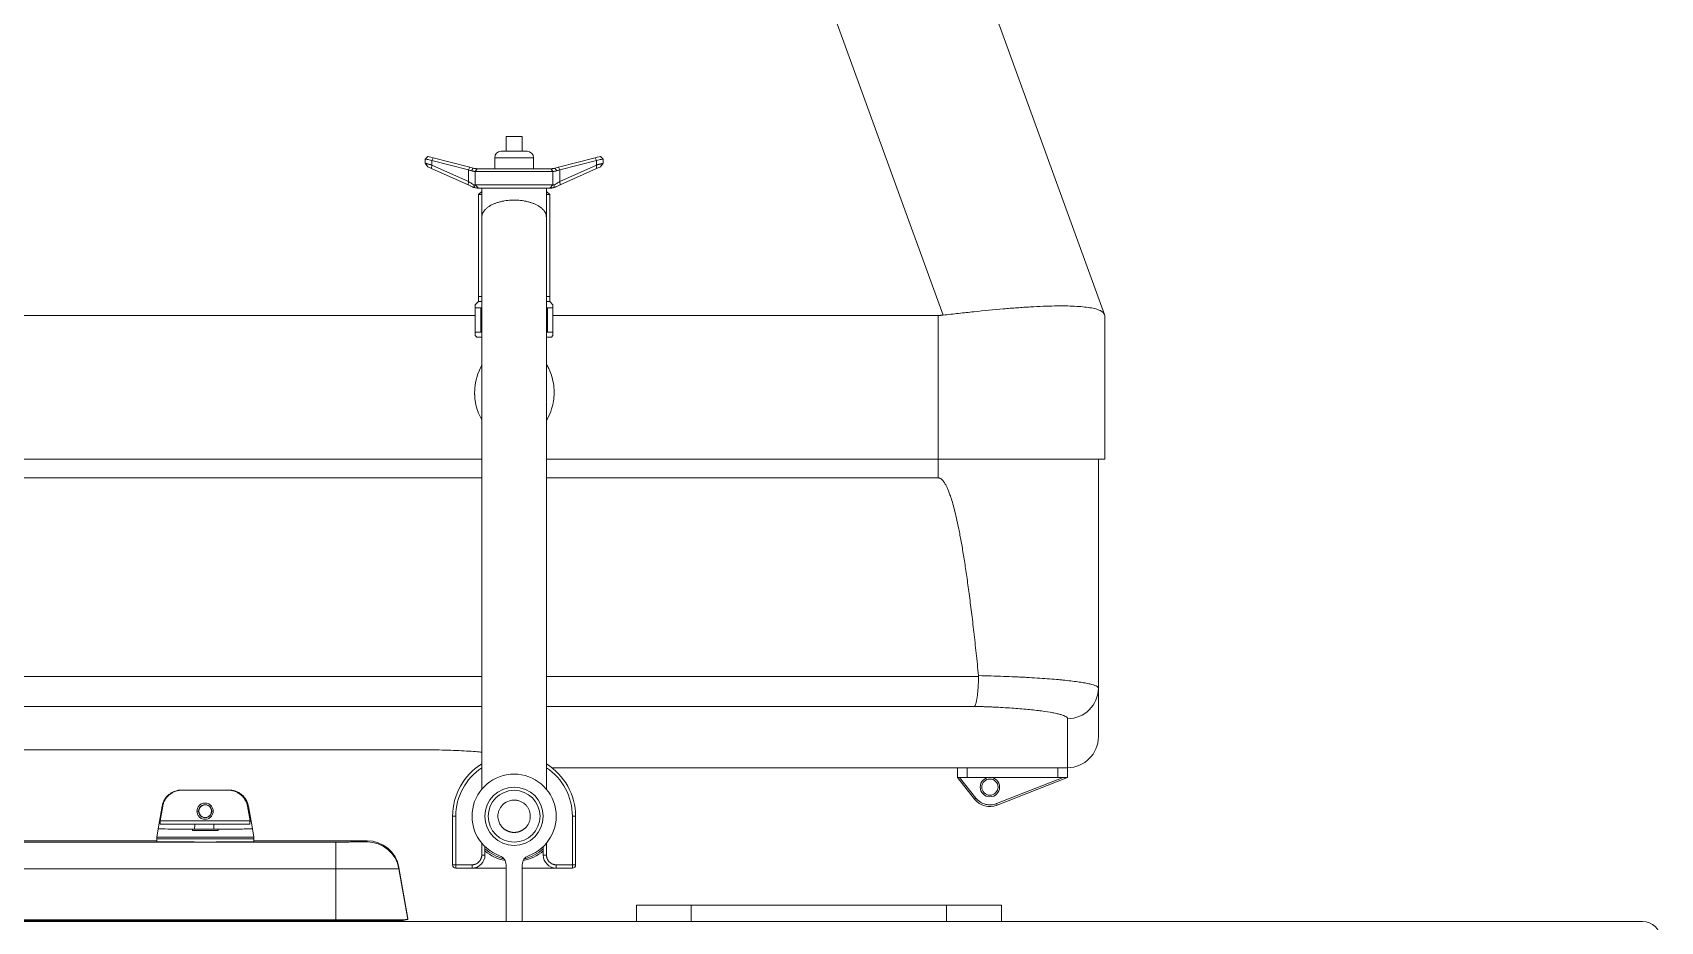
# Model space of a CAD drawing. Header units: millimetres. Extents: x 744 to 5705, y 930 to 4879.
# Drawn here: x 2683 to 3186, y 3699 to 3974 of the extents above; entities that cross this region are included whole.
import ezdxf

# ---------------------------------------------------------------- set-up
doc = ezdxf.new("R2010")
doc.units = ezdxf.units.MM
doc.header["$MEASUREMENT"] = 0

msp = doc.modelspace()

# ---------------------------------------------------------------- linework, layer by layer
at = {"color": 7, "linetype": 'Continuous', "lineweight": 15, "true_color": 0xffffff}
for p, q in [((3013.8, 3886.52), (2974.81, 3993.66)), ((2963.92, 3886.33), (2926.41, 3989.37)), ((2828.88, 3941.54), (2833.88, 3941.54)), ((2828.88, 3936.95), (2828.88, 3941.54)), ((2833.88, 3936.95), (2833.88, 3941.54)), ((2803.87, 3934.54), (2804.67, 3935.34)), ((2803.88, 3934.54), (2803.88, 3933.23)), ((2804.69, 3932.17), (2803.88, 3933.23)), ((2804.69, 3932.18), (2803.88, 3933.23)), ((2806.36, 3934.9), (2805.98, 3934.11)), ((2805.98, 3934.11), (2805.98, 3932.69)), ((2817.28, 3931.19), (2805.98, 3934.11)), ((2817.66, 3931.99), (2806.36, 3934.9)), ((2825.38, 3931.54), (2825.38, 3934.93)), ((2827.38, 3936.93), (2827.73, 3936.93)), ((2827.73, 3936.93), (2828.5, 3936.93)), ((2835.14, 3936.93), (2835.38, 3936.93)), ((2837.38, 3934.93), (2837.38, 3931.54)), ((2856.4, 3934.9), (2845.09, 3931.99)), ((2856.78, 3934.11), (2845.48, 3931.19)), ((2856.4, 3934.9), (2856.78, 3934.11)), ((2856.78, 3934.11), (2856.78, 3932.69)), ((2858.88, 3933.23), (2858.06, 3932.17)), ((2858.07, 3932.18), (2858.88, 3933.23)), ((2858.08, 3935.34), (2858.89, 3934.54)), ((2858.88, 3934.54), (2858.88, 3933.23)), ((2804.69, 3932.18), (2805.89, 3931.64)), ((2805.89, 3931.64), (2805.98, 3932.69)), ((2805.89, 3931.64), (2817.2, 3926.53)), ((2817.28, 3927.58), (2805.98, 3932.69)), ((2817.66, 3931.99), (2817.28, 3931.19)), ((2817.28, 3927.58), (2817.28, 3931.19)), ((2818.76, 3931.7), (2817.66, 3931.99)), ((2818.2, 3930.91), (2818.76, 3931.7)), ((2819.37, 3930.72), (2819.98, 3931.55)), ((2819.38, 3926.54), (2819.38, 3930.72)), ((2819.43, 3930.72), (2820.01, 3931.54)), ((2843.33, 3930.72), (2819.43, 3930.72)), ((2842.74, 3931.54), (2820.01, 3931.54)), ((2842.74, 3931.54), (2843.33, 3930.72)), ((2842.78, 3931.55), (2843.38, 3930.72)), ((2843.38, 3930.72), (2843.38, 3926.54)), ((2845.09, 3931.99), (2843.99, 3931.7)), ((2843.99, 3931.7), (2844.56, 3930.91)), ((2845.48, 3931.19), (2845.09, 3931.99)), ((2856.78, 3932.69), (2845.48, 3927.58)), ((2845.48, 3931.19), (2845.48, 3927.58)), ((2845.56, 3926.53), (2856.87, 3931.64)), ((2856.87, 3931.64), (2856.78, 3932.69)), ((2856.87, 3931.64), (2858.07, 3932.18)), ((2817.19, 3926.53), (2817.28, 3927.58)), ((2817.2, 3926.53), (2818.4, 3925.99)), ((2819.38, 3926.54), (2818.89, 3926.54)), ((2843.38, 3926.54), (2819.38, 3926.54)), ((2820.38, 3925.54), (2819.38, 3926.54)), ((2821.38, 3924.54), (2820.38, 3923.54)), ((2820.38, 3892.04), (2820.38, 3923.54)), ((2820.38, 3923.54), (2821.38, 3923.54)), ((2820.45, 3925.54), (2842.3, 3925.54)), ((2821.38, 3915.87), (2821.38, 3925.54)), ((2821.38, 3925.54), (2841.38, 3925.54)), ((2841.38, 3925.54), (2841.38, 3915.87)), ((2842.38, 3923.54), (2841.38, 3924.54)), ((2841.38, 3923.54), (2842.38, 3923.54)), ((2842.38, 3925.54), (2843.38, 3926.54)), ((2842.38, 3923.54), (2842.38, 3892.04)), ((2843.87, 3926.54), (2843.38, 3926.54)), ((2844.36, 3925.99), (2845.56, 3926.53)), ((2845.48, 3927.58), (2845.56, 3926.53)), ((2821.38, 3739.93), (2821.38, 3915.87)), ((2841.38, 3915.87), (2841.38, 3739.91)), ((2819.38, 3889.54), (2820.38, 3890.54)), ((2819.38, 3889.54), (2819.38, 3888.54)), ((2819.38, 3888.54), (2821.05, 3888.54)), ((2819.38, 3888.54), (2819.38, 3881.04)), ((2820.38, 3890.54), (2820.38, 3892.04)), ((2821.38, 3892.04), (2820.38, 3892.04)), ((2820.38, 3890.54), (2821.38, 3890.54)), ((2821.05, 3888.54), (2821.38, 3888.66)), ((2821.05, 3881.04), (2821.05, 3888.54)), ((2842.38, 3892.04), (2841.38, 3892.04)), ((2841.38, 3890.54), (2842.38, 3890.54)), ((2841.38, 3888.66), (2841.71, 3888.54)), ((2841.71, 3881.04), (2841.71, 3888.54)), ((2841.71, 3888.54), (2843.38, 3888.54)), ((2842.38, 3892.04), (2842.38, 3890.54)), ((2842.38, 3890.54), (2843.38, 3889.54)), ((2843.38, 3888.54), (2843.38, 3889.54)), ((2843.38, 3881.04), (2843.38, 3888.54)), ((1574.38, 3886.24), (2819.38, 3886.24)), ((2843.38, 3886.24), (2962.38, 3886.24)), ((2962.38, 3841.82), (2962.38, 3886.24)), ((3013.88, 3886.31), (3013.8, 3886.52)), ((3013.88, 3841.82), (3013.88, 3886.31)), ((2819.38, 3881.04), (2821.05, 3881.04)), ((2819.38, 3880.04), (2819.38, 3881.04)), ((2819.38, 3880.04), (2819.88, 3879.54)), ((2819.88, 3879.54), (2821.38, 3879.54)), ((2821.05, 3881.04), (2821.38, 3880.93)), ((2841.38, 3880.93), (2841.71, 3881.04)), ((2841.38, 3879.54), (2842.88, 3879.54)), ((2841.71, 3881.04), (2843.38, 3881.04)), ((2842.88, 3879.54), (2843.38, 3880.04)), ((2843.38, 3881.04), (2843.38, 3880.04)), ((1572.22, 3841.82), (2821.38, 3841.82)), ((2841.38, 3841.82), (2962.38, 3841.82)), ((2962.38, 3841.82), (3013.88, 3841.82)), ((3011.88, 3771.13), (3011.88, 3841.82)), ((1572.23, 3836.05), (2821.38, 3836.05)), ((2841.38, 3836.05), (2962.38, 3836.05)), ((3011.88, 3756.04), (3011.88, 3771.13)), ((2801.89, 3752.07), (2611.89, 3752.06)), ((2821.37, 3747.69), (2821.37, 3751.31)), ((2843.04, 3746.54), (2968.38, 3746.54)), ((2971.38, 3746.54), (2968.38, 3746.54)), ((2968.38, 3746.54), (2968.38, 3743.54)), ((2971.38, 3743.54), (2968.38, 3743.54)), ((2968.38, 3743.54), (2973.66, 3736.83)), ((2969.01, 3743.54), (2974.06, 3737.14)), ((2971.38, 3746.54), (2971.38, 3743.54)), ((2999.38, 3746.54), (2971.38, 3746.54)), ((2999.38, 3743.54), (2971.38, 3743.54)), ((3001.01, 3743.54), (2980.39, 3735.43)), ((2980.58, 3734.96), (3002.38, 3743.54)), ((2999.38, 3746.54), (2999.38, 3743.54)), ((3002.38, 3746.54), (2999.38, 3746.54)), ((3002.38, 3743.54), (2999.38, 3743.54)), ((3002.38, 3746.54), (3002.38, 3743.54)), ((2728.67, 3739.61), (2728.91, 3739.61)), ((2728.91, 3739.61), (2742.86, 3739.61)), ((2742.96, 3739.61), (2729.02, 3739.61)), ((2742.86, 3739.61), (2743.19, 3739.61)), ((2821.38, 3739.85), (2821.38, 3739.93)), ((2841.38, 3739.91), (2841.38, 3739.85)), ((2974.06, 3737.14), (2973.66, 3736.83)), ((2721.38, 3727.61), (2722.62, 3734.65)), ((2733.9, 3733.11), (2733.39, 3733.11)), ((2738.39, 3733.11), (2737.9, 3733.11)), ((2749.26, 3734.65), (2750.5, 3727.61)), ((2980.58, 3734.96), (2980.39, 3735.43)), ((2720.94, 3725.11), (2721.38, 3727.61)), ((2749.78, 3730.1), (2721.99, 3730.11)), ((2722.01, 3729.1), (2749.72, 3729.1)), ((2750.5, 3727.61), (2750.94, 3725.11)), ((2813.38, 3731.54), (2812.38, 3731.54)), ((2812.38, 3731.54), (2812.38, 3716.54)), ((2813.38, 3731.54), (2813.38, 3716.54)), ((2849.38, 3731.54), (2849.38, 3716.54)), ((2849.38, 3731.54), (2850.38, 3731.54)), ((2850.38, 3716.54), (2850.38, 3731.54)), ((2776.34, 3723.58), (2428.41, 3723.58)), ((2483.82, 3723.99), (2720.94, 3723.99)), ((2720.94, 3724.61), (2720.94, 3725.11)), ((2720.94, 3723.61), (2720.94, 3724.61)), ((2750.94, 3725.11), (2750.94, 3724.61)), ((2750.94, 3724.61), (2750.94, 3723.61)), ((2750.94, 3723.99), (2776.34, 3723.99)), ((2776.34, 3723.58), (2776.34, 3715.3)), ((2785.94, 3723.98), (2785.94, 3723.6)), ((2822.38, 3722.16), (2822.38, 3719.54)), ((2840.38, 3719.54), (2840.38, 3722.16)), ((2822.38, 3719.54), (2821.38, 3719.54)), ((2841.38, 3719.54), (2840.38, 3719.54)), ((2776.34, 3715.3), (2428.41, 3715.3)), ((2776.34, 3715.3), (2776.34, 3699.56)), ((2795.79, 3715.71), (2795.79, 3715.34)), ((2795.79, 3715.71), (2798.56, 3699.98)), ((2798.56, 3699.6), (2795.79, 3715.34)), ((2813.38, 3716.54), (2812.38, 3716.54)), ((2813.38, 3715.54), (2813.38, 3716.54)), ((2818.38, 3716.54), (2813.38, 3716.54)), ((2813.38, 3715.54), (2818.38, 3715.54)), ((2818.38, 3716.54), (2818.38, 3715.54)), ((2818.38, 3715.54), (2828.88, 3715.54)), ((2828.88, 3699.04), (2828.88, 3716.52)), ((2833.88, 3699.04), (2833.88, 3716.52)), ((2833.88, 3715.54), (2844.38, 3715.54)), ((2849.38, 3716.54), (2844.38, 3716.54)), ((2844.38, 3715.54), (2844.38, 3716.54)), ((2844.38, 3715.54), (2849.38, 3715.54)), ((2850.38, 3716.54), (2849.38, 3716.54)), ((2849.38, 3716.54), (2849.38, 3715.54)), ((2869.19, 3699.04), (2869.19, 3704.04)), ((2869.19, 3704.04), (2886.1, 3704.04)), ((2886.1, 3704.04), (2965, 3704.04)), ((2965, 3704.04), (2981.91, 3704.04)), ((2981.91, 3699.04), (2981.91, 3704.04)), ((3180.05, 3699.04), (1520.36, 3699.04)), ((2776.34, 3699.56), (2428.41, 3699.56)), ((2776.34, 3699.22), (2428.41, 3699.22)), ((2776.34, 3699.56), (2776.34, 3699.22)), ((2798.57, 3699.6), (2796.58, 3699.25)), ((2798.56, 3699.98), (2798.56, 3699.6)), ((2798.56, 3699.97), (2798.58, 3699.88))]:
    msp.add_line(p, q, dxfattribs=at)
at = {"color": 8, "linetype": 'Continuous', "lineweight": 15, "true_color": 0x808080}
for p, q in [((2825.38, 3934.93), (2837.38, 3934.93)), ((2962.38, 3836.05), (2962.38, 3841.82)), ((1572.32, 3774.67), (2821.38, 3774.68)), ((2841.38, 3774.68), (2974.87, 3774.68)), ((1572.33, 3765.47), (2821.38, 3765.48)), ((2841.38, 3765.48), (2973.59, 3765.48)), ((2821.38, 3723.24), (2821.38, 3719.54)), ((2841.38, 3719.54), (2841.38, 3723.24)), ((2886.1, 3704.04), (2886.1, 3699.04)), ((2965, 3699.04), (2965, 3704.04))]:
    msp.add_line(p, q, dxfattribs=at)
at = {"color": 7, "linetype": 'Continuous', "lineweight": 15, "true_color": 0xffffff}
for points in [[(2821.38, 3854.13), (2820.98, 3854.8), (2820.4, 3856.07), (2819.99, 3857.21), (2819.59, 3858.64), (2819.27, 3860.6), (2819.19, 3861.71), (2819.17, 3862), (2819.17, 3862.01), (2819.17, 3862.01), (2819.17, 3862.01), (2819.17, 3862.01), (2819.17, 3862.01), (2819.17, 3862.01), (2819.17, 3862.01), (2819.17, 3862.01), (2819.17, 3861.96), (2819.19, 3861.58), (2819.19, 3861.58), (2819.19, 3861.58), (2819.19, 3861.58), (2819.19, 3861.58), (2819.19, 3861.58), (2819.19, 3861.58), (2819.19, 3861.58), (2819.19, 3861.6), (2819.19, 3861.66), (2819.18, 3861.85), (2819.22, 3863.76), (2819.44, 3865.48), (2820.14, 3868.15), (2821.16, 3870.43), (2821.38, 3870.75)], [(2721.38, 3727.61), (2721.38, 3727.61), (2721.62, 3727.61), (2722.21, 3727.6), (2723.16, 3727.6), (2724.42, 3727.59), (2725.98, 3727.59), (2727.79, 3727.59), (2729.81, 3727.59), (2731.98, 3727.59)], [(2721.38, 3727.61), (2721.42, 3727.61), (2721.77, 3727.6), (2722.48, 3727.6), (2723.53, 3727.6), (2724.89, 3727.59), (2726.52, 3727.59), (2728.4, 3727.59), (2730.46, 3727.59), (2732.66, 3727.59)], [(2722.01, 3729.1), (2722.59, 3729.1), (2723.43, 3729.1), (2724.52, 3729.1), (2725.82, 3729.09), (2727.33, 3729.09), (2729, 3729.09), (2730.8, 3729.09), (2732.7, 3729.09)], [(2731.97, 3727.09), (2732.94, 3727.09), (2733.93, 3727.09), (2734.93, 3727.09), (2735.94, 3727.09), (2736.94, 3727.09), (2737.94, 3727.09), (2738.94, 3727.09), (2739.91, 3727.09)], [(2731.97, 3727.09), (2732.32, 3727.09), (2733.05, 3727.09), (2734.07, 3727.09), (2735.3, 3727.09), (2736.58, 3727.09), (2737.8, 3727.09), (2738.83, 3727.09), (2739.56, 3727.09), (2739.91, 3727.09)], [(2732.66, 3727.59), (2732.99, 3727.59), (2733.67, 3727.59), (2734.62, 3727.59), (2735.7, 3727.59), (2736.77, 3727.59), (2737.69, 3727.59), (2738.34, 3727.59), (2738.63, 3727.59)], [(2732.7, 3729.09), (2733.09, 3729.09), (2733.78, 3729.09), (2734.68, 3729.09), (2735.7, 3729.09), (2736.71, 3729.09), (2737.59, 3729.09), (2738.25, 3729.09), (2738.59, 3729.09)], [(2738.59, 3729.09), (2740.52, 3729.09), (2742.36, 3729.09), (2744.07, 3729.09), (2745.63, 3729.09), (2746.99, 3729.09), (2748.15, 3729.1), (2749.06, 3729.1), (2749.72, 3729.1)], [(2738.63, 3727.59), (2740.85, 3727.59), (2742.96, 3727.59), (2744.88, 3727.59), (2746.59, 3727.59), (2748.02, 3727.6), (2749.15, 3727.6), (2749.95, 3727.6), (2750.4, 3727.61), (2750.5, 3727.61)], [(2739.9, 3727.59), (2742.07, 3727.59), (2744.09, 3727.59), (2745.9, 3727.59), (2747.46, 3727.59), (2748.72, 3727.6), (2749.67, 3727.6), (2750.26, 3727.61), (2750.49, 3727.61), (2750.5, 3727.61)], [(2720.94, 3725.11), (2720.95, 3725.11), (2721.21, 3725.1), (2721.82, 3725.1), (2722.76, 3725.1), (2724.01, 3725.09), (2725.54, 3725.09), (2727.31, 3725.09), (2729.28, 3725.09), (2731.41, 3725.09), (2733.65, 3725.09), (2735.94, 3725.08)], [(2720.94, 3724.61), (2720.95, 3724.61), (2721.21, 3724.6), (2721.82, 3724.6), (2722.76, 3724.6), (2724.01, 3724.59), (2725.54, 3724.59), (2727.31, 3724.59), (2729.28, 3724.59), (2731.41, 3724.59), (2733.65, 3724.59), (2735.94, 3724.58)], [(2750.94, 3724.61), (2750.84, 3724.61), (2750.4, 3724.6), (2749.63, 3724.6), (2748.53, 3724.6), (2747.14, 3724.59), (2745.48, 3724.59), (2743.6, 3724.59), (2741.55, 3724.59), (2739.36, 3724.59), (2737.09, 3724.58), (2734.79, 3724.58), (2732.52, 3724.59), (2730.33, 3724.59), (2728.27, 3724.59), (2726.4, 3724.59), (2724.74, 3724.59), (2723.35, 3724.6), (2722.25, 3724.6), (2721.48, 3724.6), (2721.04, 3724.61), (2720.94, 3724.61)], [(2750.94, 3723.61), (2750.84, 3723.61), (2750.4, 3723.6), (2749.63, 3723.6), (2748.53, 3723.6), (2747.14, 3723.59), (2745.48, 3723.59), (2743.6, 3723.59), (2741.55, 3723.59), (2739.36, 3723.59), (2737.09, 3723.58), (2734.79, 3723.58), (2732.52, 3723.59), (2730.33, 3723.59), (2728.27, 3723.59), (2726.4, 3723.59), (2724.74, 3723.59), (2723.35, 3723.6), (2722.25, 3723.6), (2721.48, 3723.6), (2721.04, 3723.61), (2720.94, 3723.61)], [(2735.94, 3725.08), (2738.23, 3725.09), (2740.46, 3725.09), (2742.59, 3725.09), (2744.57, 3725.09), (2746.34, 3725.09), (2747.87, 3725.09), (2749.12, 3725.1), (2750.06, 3725.1), (2750.66, 3725.1), (2750.93, 3725.11), (2750.94, 3725.11)], [(2735.94, 3724.58), (2738.23, 3724.59), (2740.46, 3724.59), (2742.59, 3724.59), (2744.57, 3724.59), (2746.34, 3724.59), (2747.87, 3724.59), (2749.12, 3724.6), (2750.06, 3724.6), (2750.66, 3724.6), (2750.93, 3724.61), (2750.94, 3724.61)], [(2790.23, 3699.04), (2789.66, 3699.1), (2789.32, 3699.18)]]:
    msp.add_lwpolyline(points, dxfattribs=at)
at = {"color": 8, "linetype": 'Continuous', "lineweight": 15, "true_color": 0x808080}
msp.add_lwpolyline([(2786.42, 3699.04), (2786.03, 3699.1), (2785.8, 3699.18)], dxfattribs=at)
at = {"color": 7, "linetype": 'Continuous', "lineweight": 15, "true_color": 0xffffff}
for centre, radius in [((2978.38, 3740.54), 3), ((2978.38, 3740.54), 2.5), ((2831.38, 3731.54), 9), ((2831.38, 3731.54), 8)]:
    msp.add_circle(centre, radius, dxfattribs=at)
for centre, radius, start, end in [((2827.38, 3934.93), 2, 90, 180), ((2835.38, 3934.93), 2, 0, 90), ((2828.33, 3915.86), 6.95, 164.1895, 179.9599), ((2834.44, 3915.86), 6.94, 0.0261, 15.8245), ((3002.4, 3771.15), 9.48, 269.867, 359.8644), ((3002.38, 3756.04), 9.5, 270, 360), ((2831.38, 3731.54), 19, 121.7936, 180), ((2831.38, 3731.54), 19, 360, 58.2798), ((2831.38, 3731.54), 13, 290.1055, 249.8945), ((2735.9, 3733.11), 2, 359.9882, 180.0079), ((2735.9, 3733.11), 2, 179.9882, 0.0079), ((2735.98, 3733.11), 2, 95.7451, 180.0061), ((2735.98, 3733.11), 2, 179.9929, 273.3475), ((2735.9, 3733.11), 2, 275.7484, 93.345), ((2978.38, 3740.54), 6, 218.2224, 291.4883), ((2785.94, 3713.98), 10, 10, 90), ((2785.94, 3713.6), 10, 10, 90), ((2818.38, 3719.54), 4, 270, 360), ((2831.38, 3731.54), 13.51, 228.2185, 256.4055), ((2831.38, 3731.54), 14, 229.9948, 258.4627), ((2825.88, 3716.52), 3, 0, 69.8945), ((2836.88, 3716.52), 3, 110.1055, 180), ((2831.38, 3731.54), 14, 281.5373, 310.0052), ((2831.38, 3731.54), 13.51, 283.5945, 311.7815), ((2844.38, 3719.54), 4, 180, 270), ((2813.38, 3716.54), 1, 180, 270), ((2849.38, 3716.54), 1, 270, 0), ((3180.05, 3693.54), 5.5, 360, 90)]:
    msp.add_arc(centre, radius, start, end, dxfattribs=at)
at = {"color": 8, "linetype": 'Continuous', "lineweight": 15, "true_color": 0x808080}
for centre, radius, start, end in [((2831.38, 3731.54), 18, 123.749, 180), ((2831.38, 3731.54), 18, 0, 56.251), ((2722.78, 3737.89), 3.24, 267.2169, 270.5344), ((2749.02, 3740.5), 5.86, 269.4742, 272.3263)]:
    msp.add_arc(centre, radius, start, end, dxfattribs=at)
at = {"color": 7, "linetype": 'Continuous', "lineweight": 15, "true_color": 0xffffff}
for points, knots in [([(2805.98, 3934.11), (2805.68, 3934.18), (2805.4, 3934.23), (2804.88, 3934.34), (2804.65, 3934.38), (2804.37, 3934.44), (2804.29, 3934.46), (2804.14, 3934.49), (2804.08, 3934.5), (2803.98, 3934.53), (2803.94, 3934.53), (2803.89, 3934.55), (2803.88, 3934.55), (2803.88, 3934.54)], [0, 0, 0, 0, 0.25, 0.25, 0.5, 0.5, 0.625, 0.625, 0.75, 0.75, 0.875, 0.875, 1, 1, 1, 1]), ([(2805.98, 3932.69), (2805.92, 3932.7), (2805.81, 3932.73), (2805.65, 3932.77), (2805.5, 3932.8), (2805.36, 3932.84), (2805.23, 3932.87), (2805.11, 3932.91), (2804.99, 3932.94), (2804.88, 3932.96), (2804.78, 3932.99), (2804.69, 3933.01), (2804.61, 3933.04), (2804.53, 3933.06), (2804.42, 3933.09), (2804.28, 3933.12), (2804.13, 3933.16), (2804.02, 3933.19), (2803.94, 3933.21), (2803.89, 3933.22), (2803.88, 3933.23), (2803.88, 3933.23)], [0, 0, 0, 0, 0.047019, 0.092665, 0.136937, 0.179836, 0.221365, 0.261523, 0.300313, 0.337735, 0.373792, 0.408485, 0.441816, 0.473789, 0.504404, 0.590138, 0.674556, 0.757701, 0.839623, 0.920372, 1, 1, 1, 1]), ([(2827.41, 3936.93), (2827.44, 3936.93), (2827.51, 3936.93), (2828.34, 3936.93), (2829.62, 3936.93), (2831.17, 3936.93), (2832.78, 3936.93), (2833.63, 3936.93), (2834.06, 3936.93)], [0, 0, 0, 0, 0.149921, 0.319923, 0.489938, 0.659961, 0.829985, 1, 1, 1, 1]), ([(2834.06, 3936.93), (2834.4, 3936.93), (2834.79, 3936.93), (2835.04, 3936.93), (2835.08, 3936.93), (2835.1, 3936.93), (2835.11, 3936.93), (2835.12, 3936.93), (2835.12, 3936.93), (2835.12, 3936.93), (2835.12, 3936.93), (2835.13, 3936.93), (2835.13, 3936.93), (2835.13, 3936.93), (2835.13, 3936.93), (2835.13, 3936.93), (2835.13, 3936.93), (2835.13, 3936.93), (2835.13, 3936.93), (2835.14, 3936.93)], [0, 0, 0, 0, 0.768345, 0.871977, 0.923796, 0.949706, 0.962662, 0.96914, 0.972379, 0.973998, 0.974808, 0.975213, 0.975415, 0.975517, 0.975567, 0.975593, 0.975605, 0.975612, 1, 1, 1, 1]), ([(2858.88, 3934.54), (2858.88, 3934.55), (2858.83, 3934.54), (2858.63, 3934.49), (2858.48, 3934.46), (2858.1, 3934.38), (2857.88, 3934.34), (2857.36, 3934.23), (2857.08, 3934.18), (2856.78, 3934.11)], [0, 0, 0, 0, 0.25, 0.25, 0.5, 0.5, 0.75, 0.75, 1, 1, 1, 1]), ([(2858.88, 3933.23), (2858.88, 3933.23), (2858.88, 3933.23), (2858.86, 3933.22), (2858.84, 3933.21), (2858.8, 3933.21), (2858.76, 3933.19), (2858.71, 3933.18), (2858.65, 3933.16), (2858.57, 3933.15), (2858.49, 3933.12), (2858.4, 3933.1), (2858.28, 3933.07), (2858.13, 3933.03), (2857.94, 3932.98), (2857.7, 3932.92), (2857.43, 3932.85), (2857.12, 3932.77), (2856.9, 3932.72), (2856.78, 3932.69)], [0, 0, 0, 0, 0.0436769, 0.0876072, 0.1317998, 0.1762632, 0.2210058, 0.266036, 0.3113619, 0.3569915, 0.4029325, 0.4491928, 0.4957797, 0.5646242, 0.6395227, 0.7204953, 0.8075579, 0.9007229, 1, 1, 1, 1]), ([(2819.38, 3930.72), (2819.38, 3930.72), (2819.35, 3930.72), (2819.25, 3930.73), (2819.17, 3930.73), (2818.96, 3930.75), (2818.84, 3930.76), (2818.54, 3930.81), (2818.38, 3930.85), (2818.2, 3930.91)], [0, 0, 0, 0, 0.25, 0.25, 0.5, 0.5, 0.75, 0.75, 1, 1, 1, 1]), ([(2819.97, 3931.54), (2819.97, 3931.54), (2819.95, 3931.54), (2819.85, 3931.55), (2819.77, 3931.55), (2819.57, 3931.56), (2819.44, 3931.57), (2819.14, 3931.62), (2818.96, 3931.65), (2818.76, 3931.7)], [0, 0, 0, 0, 0.25, 0.25, 0.5, 0.5, 0.75, 0.75, 1, 1, 1, 1]), ([(2820.01, 3931.54), (2820.01, 3931.54), (2820, 3931.54), (2820, 3931.54), (2819.99, 3931.54), (2819.99, 3931.54), (2819.98, 3931.54), (2819.98, 3931.54), (2819.97, 3931.54), (2819.97, 3931.54)], [0, 0, 0, 0, 0.000253671, 0.000253671, 0.000253671, 0.000507341, 0.000507341, 0.000507341, 0.001013608, 0.001013608, 0.001013608, 0.001013608]), ([(2842.78, 3931.54), (2842.78, 3931.54), (2842.78, 3931.54), (2842.78, 3931.54), (2842.78, 3931.54), (2842.78, 3931.54), (2842.77, 3931.54), (2842.77, 3931.54), (2842.76, 3931.54), (2842.74, 3931.54)], [0, 0, 0, 0, 0.000253671, 0.000253671, 0.000253671, 0.000507341, 0.000507341, 0.000507341, 0.001013608, 0.001013608, 0.001013608, 0.001013608]), ([(2843.99, 3931.7), (2843.8, 3931.65), (2843.62, 3931.62), (2843.32, 3931.57), (2843.19, 3931.56), (2842.99, 3931.55), (2842.91, 3931.55), (2842.81, 3931.54), (2842.78, 3931.54), (2842.78, 3931.54)], [0, 0, 0, 0, 0.25, 0.25, 0.5, 0.5, 0.75, 0.75, 1, 1, 1, 1]), ([(2844.56, 3930.91), (2844.38, 3930.85), (2844.21, 3930.81), (2843.92, 3930.76), (2843.79, 3930.75), (2843.59, 3930.73), (2843.51, 3930.73), (2843.4, 3930.72), (2843.38, 3930.72), (2843.38, 3930.72)], [0, 0, 0, 0, 0.25, 0.25, 0.5, 0.5, 0.75, 0.75, 1, 1, 1, 1]), ([(2818.89, 3926.54), (2818.68, 3926.67), (2818.44, 3926.83), (2817.89, 3927.19), (2817.6, 3927.38), (2817.28, 3927.58)], [0, 0, 0, 0, 0.5, 0.5, 1, 1, 1, 1]), ([(2818.4, 3925.99), (2818.43, 3925.97), (2818.5, 3925.94), (2818.61, 3925.9), (2818.71, 3925.86), (2818.81, 3925.82), (2818.91, 3925.79), (2819.01, 3925.76), (2819.1, 3925.73), (2819.15, 3925.72), (2819.18, 3925.71)], [0, 0, 0, 0, 0.119245, 0.239448, 0.360967, 0.484152, 0.609337, 0.736842, 0.866968, 1, 1, 1, 1]), ([(2818.88, 3926.54), (2818.91, 3926.49), (2818.95, 3926.36), (2819.03, 3926.16), (2819.1, 3925.94), (2819.16, 3925.79), (2819.18, 3925.71)], [0, 0, 0, 0, 0.2173798, 0.4563917, 0.7172355, 1, 1, 1, 1]), ([(2819.18, 3925.71), (2819.39, 3925.65), (2819.56, 3925.62), (2819.87, 3925.58), (2819.99, 3925.56), (2820.19, 3925.55), (2820.26, 3925.55), (2820.35, 3925.54), (2820.38, 3925.54), (2820.38, 3925.54)], [0, 0, 0, 0, 0.25, 0.25, 0.5, 0.5, 0.75, 0.75, 1, 1, 1, 1]), ([(2842.38, 3925.54), (2842.38, 3925.54), (2842.38, 3925.54), (2842.4, 3925.54), (2842.42, 3925.55), (2842.47, 3925.55), (2842.56, 3925.55), (2842.72, 3925.56), (2842.9, 3925.58), (2843.09, 3925.61), (2843.27, 3925.64), (2843.42, 3925.67), (2843.52, 3925.7), (2843.57, 3925.71)], [0, 0, 0, 0, 0.06854, 0.136567, 0.204269, 0.271835, 0.411394, 0.547145, 0.674965, 0.797942, 0.866721, 0.933892, 1, 1, 1, 1]), ([(2843.57, 3925.71), (2843.63, 3925.86), (2843.72, 3926.15), (2843.82, 3926.42), (2843.87, 3926.54)], [0, 0, 0, 0, 0.546786, 1, 1, 1, 1]), ([(2843.57, 3925.71), (2843.61, 3925.72), (2843.67, 3925.73), (2843.78, 3925.77), (2843.89, 3925.8), (2844, 3925.84), (2844.12, 3925.88), (2844.24, 3925.93), (2844.32, 3925.97), (2844.36, 3925.99)], [0, 0, 0, 0, 0.15179, 0.299839, 0.444575, 0.586459, 0.725979, 0.863648, 1, 1, 1, 1]), ([(2845.47, 3927.58), (2845.16, 3927.38), (2844.86, 3927.19), (2844.45, 3926.92), (2844.32, 3926.83), (2844.08, 3926.68), (2843.97, 3926.61), (2843.87, 3926.54)], [0, 0, 0, 0, 0.5, 0.5, 0.75, 0.75, 1, 1, 1, 1]), ([(3013.8, 3886.52), (3013.63, 3887), (3013.16, 3887.41), (3012.03, 3887.93), (3011.59, 3888.09), (3010.81, 3888.31), (3010.53, 3888.37), (3009.94, 3888.5), (3009.62, 3888.56), (3007.97, 3888.83), (3006.39, 3888.98), (3003.65, 3889.12), (3002.68, 3889.15), (3001.12, 3889.17), (3000.58, 3889.17), (2999.48, 3889.16), (2998.92, 3889.16), (2996.07, 3889.11), (2993.59, 3889.02), (2990.27, 3888.82), (2989.59, 3888.78), (2988.22, 3888.69), (2987.52, 3888.64), (2985.4, 3888.49), (2983.96, 3888.37), (2979.58, 3887.99), (2976.56, 3887.7), (2972.65, 3887.29), (2971.86, 3887.2), (2970.29, 3887.03), (2969.49, 3886.95), (2967.11, 3886.68), (2965.52, 3886.51), (2963.92, 3886.33)], [0, 0, 0, 0, 0.125, 0.125, 0.1875, 0.1875, 0.21875, 0.21875, 0.25, 0.25, 0.375, 0.375, 0.4375, 0.4375, 0.46875, 0.46875, 0.5, 0.5, 0.625, 0.625, 0.65625, 0.65625, 0.6875, 0.6875, 0.75, 0.75, 0.875, 0.875, 0.90625, 0.90625, 0.9375, 0.9375, 1, 1, 1, 1]), ([(2841.38, 3871.03), (2841.51, 3870.83), (2841.86, 3870.28), (2842.46, 3869.03), (2843.17, 3867.11), (2843.67, 3864.66), (2843.79, 3862.16), (2843.58, 3859.71), (2842.97, 3857.11), (2842.17, 3855.09), (2841.49, 3854.05), (2841.38, 3853.87)], [0, 0, 0, 0, 0.040886, 0.113434, 0.233165, 0.382823, 0.523962, 0.641177, 0.785084, 0.96429, 1, 1, 1, 1]), ([(2974.86, 3774.96), (2974.74, 3776.14), (2974.51, 3778.46), (2974.14, 3781.9), (2973.78, 3785.22), (2973.42, 3788.44), (2973.06, 3791.55), (2972.69, 3794.56), (2972.33, 3797.46), (2971.97, 3800.26), (2971.6, 3802.95), (2971.24, 3805.54), (2970.87, 3808.02), (2970.51, 3810.39), (2970.14, 3812.66), (2969.78, 3814.83), (2969.41, 3816.88), (2969.05, 3818.84), (2968.6, 3821.08), (2968.08, 3823.54), (2967.45, 3826.15), (2966.83, 3828.45), (2966.32, 3830.09), (2965.94, 3831.15), (2965.72, 3831.74), (2965.5, 3832.3), (2965.28, 3832.81), (2965.05, 3833.29), (2964.83, 3833.73), (2964.61, 3834.13), (2964.39, 3834.5), (2964.17, 3834.82), (2963.94, 3835.11), (2963.72, 3835.36), (2963.5, 3835.57), (2963.28, 3835.74), (2963.05, 3835.88), (2962.83, 3835.98), (2962.6, 3836.04), (2962.45, 3836.05), (2962.38, 3836.05)], [0, 0, 0, 0, 0.056135, 0.110613, 0.163434, 0.214599, 0.264107, 0.311961, 0.358161, 0.402708, 0.445603, 0.486847, 0.526441, 0.564387, 0.600687, 0.635343, 0.668356, 0.69973, 0.729467, 0.776564, 0.818929, 0.856592, 0.889597, 0.900144, 0.910125, 0.919545, 0.928408, 0.936721, 0.944493, 0.951732, 0.958451, 0.964664, 0.97039, 0.975653, 0.980485, 0.984924, 0.989023, 0.992846, 0.996474, 1, 1, 1, 1]), ([(2974.87, 3774.68), (2974.87, 3774.59), (2974.87, 3774.39), (2974.86, 3774.09), (2974.85, 3773.79), (2974.84, 3773.5), (2974.83, 3773.2), (2974.82, 3772.9), (2974.81, 3772.6), (2974.79, 3772.31), (2974.78, 3772.02), (2974.76, 3771.73), (2974.72, 3771), (2974.63, 3769.84), (2974.47, 3768.46), (2974.27, 3767.26), (2974.1, 3766.52), (2973.94, 3766.04), (2973.83, 3765.79), (2973.73, 3765.62), (2973.66, 3765.53), (2973.61, 3765.49), (2973.59, 3765.48)], [0, 0, 0, 0, 0.021423, 0.042986, 0.064679, 0.086493, 0.108416, 0.130438, 0.152548, 0.174734, 0.196985, 0.219289, 0.241634, 0.36711, 0.499923, 0.619705, 0.757698, 0.810027, 0.881763, 0.930847, 0.970109, 1, 1, 1, 1]), ([(2974.86, 3774.96), (2977.5, 3774.91), (2980.06, 3774.84), (2983.77, 3774.7), (2984.99, 3774.65), (2986.78, 3774.57), (2987.37, 3774.55), (2988.55, 3774.49), (2989.13, 3774.46), (2991.97, 3774.31), (2994.1, 3774.17), (2997.07, 3773.95), (2998.02, 3773.87), (2999.4, 3773.75), (2999.85, 3773.71), (3000.73, 3773.63), (3001.16, 3773.58), (3003.24, 3773.37), (3004.71, 3773.18), (3006.63, 3772.9), (3007.22, 3772.8), (3008.03, 3772.65), (3008.29, 3772.6), (3008.78, 3772.5), (3009.01, 3772.45), (3010.11, 3772.19), (3010.77, 3771.98), (3011.65, 3771.56), (3011.88, 3771.35), (3011.88, 3771.13)], [0, 0, 0, 0, 0.125, 0.125, 0.1875, 0.1875, 0.21875, 0.21875, 0.25, 0.25, 0.375, 0.375, 0.4375, 0.4375, 0.46875, 0.46875, 0.5, 0.5, 0.625, 0.625, 0.6875, 0.6875, 0.71875, 0.71875, 0.75, 0.75, 0.875, 0.875, 1, 1, 1, 1]), ([(2974.87, 3774.68), (2974.87, 3774.73), (2974.87, 3774.82), (2974.86, 3774.92), (2974.86, 3774.96)], [0, 0, 0, 0, 0.499062, 1, 1, 1, 1]), ([(2973.59, 3765.48), (2973.8, 3765.47), (2974.2, 3765.46), (2974.81, 3765.44), (2975.42, 3765.42), (2976.02, 3765.4), (2976.62, 3765.38), (2977.22, 3765.35), (2977.81, 3765.33), (2978.4, 3765.31), (2978.98, 3765.28), (2980.33, 3765.22), (2982.42, 3765.11), (2985.13, 3764.94), (2987.69, 3764.74), (2990.9, 3764.46), (2994.48, 3764.06), (2997.36, 3763.61), (2999.21, 3763.22), (3000.35, 3762.92), (3001.25, 3762.62), (3001.76, 3762.38), (3002.02, 3762.2), (3002.15, 3762.1), (3002.25, 3761.99), (3002.33, 3761.89), (3002.37, 3761.78), (3002.38, 3761.71), (3002.38, 3761.68)], [0, 0, 0, 0, 0.012415, 0.024816, 0.037208, 0.049593, 0.061975, 0.074358, 0.086743, 0.099135, 0.111537, 0.123952, 0.186083, 0.248217, 0.310465, 0.372721, 0.497854, 0.622964, 0.68574, 0.748554, 0.811362, 0.874216, 0.895192, 0.916143, 0.937085, 0.958031, 0.978998, 1, 1, 1, 1]), ([(3002.38, 3761.68), (3002.38, 3761.37), (3002.38, 3760.76), (3002.38, 3759.87), (3002.38, 3759.01), (3002.38, 3758.18), (3002.38, 3757.37), (3002.38, 3756.6), (3002.38, 3755.86), (3002.38, 3755.15), (3002.38, 3754.47), (3002.38, 3753.83), (3002.38, 3753.21), (3002.38, 3752.63), (3002.38, 3752.08), (3002.38, 3751.56), (3002.38, 3751.04), (3002.38, 3750.53), (3002.38, 3750.02), (3002.38, 3749.54), (3002.38, 3749.1), (3002.38, 3748.69), (3002.38, 3748.32), (3002.38, 3747.98), (3002.38, 3747.68), (3002.38, 3747.41), (3002.38, 3747.18), (3002.38, 3746.98), (3002.38, 3746.82), (3002.38, 3746.7), (3002.38, 3746.61), (3002.38, 3746.55), (3002.38, 3746.55), (3002.38, 3746.54)], [0, 0, 0, 0, 0.037823, 0.074999, 0.111527, 0.147407, 0.182639, 0.217223, 0.25116, 0.284448, 0.317089, 0.349082, 0.380428, 0.411127, 0.441178, 0.470583, 0.499342, 0.532828, 0.566019, 0.598915, 0.631518, 0.663827, 0.695843, 0.727566, 0.758997, 0.790137, 0.820985, 0.851544, 0.881812, 0.911791, 0.941481, 0.970881, 1, 1, 1, 1]), ([(2821.37, 3751.31), (2821.13, 3751.34), (2820.25, 3751.44), (2818.19, 3751.6), (2815.24, 3751.78), (2811.88, 3751.92), (2808.24, 3752.01), (2804.86, 3752.06), (2802.73, 3752.07), (2801.89, 3752.07)], [0, 0, 0, 0, 0.062472, 0.228373, 0.39443, 0.560486, 0.726265, 0.892043, 1, 1, 1, 1]), ([(2722.64, 3734.69), (2722.73, 3735.07), (2722.9, 3735.83), (2723.44, 3736.84), (2724.1, 3737.7), (2724.84, 3738.37), (2725.6, 3738.87), (2726.34, 3739.21), (2727.01, 3739.42), (2727.56, 3739.54), (2727.97, 3739.59), (2728.21, 3739.6), (2728.32, 3739.61), (2728.4, 3739.61), (2728.48, 3739.61), (2728.62, 3739.61), (2728.84, 3739.61), (2729, 3739.61)], [0, 0, 0, 0, 0.108935, 0.219308, 0.321036, 0.414644, 0.499992, 0.576431, 0.64282, 0.697487, 0.737564, 0.757838, 0.770251, 0.78266, 0.802869, 0.852889, 1, 1, 1, 1]), ([(2722.81, 3734.65), (2722.87, 3735), (2722.97, 3735.34), (2723.22, 3736.01), (2723.37, 3736.33), (2723.74, 3736.95), (2723.95, 3737.23), (2724.3, 3737.63), (2724.42, 3737.76), (2724.68, 3738.01), (2724.81, 3738.13), (2725.23, 3738.46), (2725.52, 3738.66), (2726.15, 3739), (2726.48, 3739.15), (2727.15, 3739.38), (2727.5, 3739.46), (2728.2, 3739.58), (2728.56, 3739.61), (2728.91, 3739.61)], [0, 0, 0, 0, 0.125, 0.125, 0.25, 0.25, 0.375, 0.375, 0.4375, 0.4375, 0.5, 0.5, 0.625, 0.625, 0.75, 0.75, 0.875, 0.875, 1, 1, 1, 1]), ([(2742.86, 3739.61), (2743.22, 3739.61), (2743.57, 3739.58), (2744.28, 3739.46), (2744.63, 3739.38), (2745.3, 3739.14), (2745.62, 3739), (2746.25, 3738.66), (2746.54, 3738.46), (2747.1, 3738.01), (2747.36, 3737.77), (2747.71, 3737.37), (2747.82, 3737.23), (2748.03, 3736.94), (2748.13, 3736.79), (2748.4, 3736.33), (2748.56, 3736.01), (2748.81, 3735.35), (2748.9, 3735), (2748.97, 3734.65)], [0, 0, 0, 0, 0.125, 0.125, 0.25, 0.25, 0.375, 0.375, 0.5, 0.5, 0.625, 0.625, 0.6875, 0.6875, 0.75, 0.75, 0.875, 0.875, 1, 1, 1, 1]), ([(2742.98, 3739.61), (2743.07, 3739.61), (2743.23, 3739.61), (2743.36, 3739.61), (2743.46, 3739.61), (2743.58, 3739.61), (2743.83, 3739.59), (2744.37, 3739.54), (2745.15, 3739.36), (2746.13, 3738.96), (2747.08, 3738.35), (2747.95, 3737.52), (2748.64, 3736.51), (2749.08, 3735.54), (2749.18, 3734.9), (2749.22, 3734.67)], [0, 0, 0, 0, 0.077895, 0.15715, 0.193134, 0.212696, 0.229881, 0.276014, 0.36765, 0.463581, 0.581662, 0.6943, 0.810923, 0.933807, 1, 1, 1, 1]), ([(2980.39, 3735.43), (2979.84, 3735.21), (2979.27, 3735.09), (2978.45, 3735.04), (2978.19, 3735.04), (2977.64, 3735.09), (2977.36, 3735.13), (2976.52, 3735.34), (2975.95, 3735.57), (2974.91, 3736.23), (2974.44, 3736.65), (2974.06, 3737.14)], [0, 0, 0, 0, 0.25, 0.25, 0.375, 0.375, 0.5, 0.5, 0.75, 0.75, 1, 1, 1, 1]), ([(2738.39, 3733.11), (2738.39, 3733.4), (2738.33, 3733.72), (2738.09, 3734.33), (2737.9, 3734.63), (2737.41, 3735.12), (2737.11, 3735.31), (2736.5, 3735.55), (2736.18, 3735.61), (2735.59, 3735.61), (2735.27, 3735.55), (2734.66, 3735.31), (2734.36, 3735.12), (2733.88, 3734.63), (2733.69, 3734.33), (2733.44, 3733.72), (2733.39, 3733.4), (2733.39, 3733.11)], [0, 0, 0, 0, 0.125, 0.125, 0.25, 0.25, 0.375, 0.375, 0.5, 0.5, 0.625, 0.625, 0.75, 0.75, 0.875, 0.875, 1, 1, 1, 1]), ([(2733.39, 3733.11), (2733.39, 3732.81), (2733.44, 3732.49), (2733.69, 3731.88), (2733.88, 3731.58), (2734.36, 3731.09), (2734.66, 3730.9), (2735.27, 3730.66), (2735.59, 3730.61), (2736.18, 3730.61), (2736.5, 3730.66), (2737.11, 3730.9), (2737.41, 3731.09), (2737.9, 3731.58), (2738.09, 3731.88), (2738.33, 3732.49), (2738.39, 3732.81), (2738.39, 3733.11)], [0, 0, 0, 0, 0.125, 0.125, 0.25, 0.25, 0.375, 0.375, 0.5, 0.5, 0.625, 0.625, 0.75, 0.75, 0.875, 0.875, 1, 1, 1, 1]), ([(2835.08, 3734.91), (2835.03, 3734.95), (2834.95, 3735.05), (2834.81, 3735.18), (2834.67, 3735.31), (2834.53, 3735.43), (2834.31, 3735.6), (2834, 3735.81), (2833.57, 3736.05), (2833.12, 3736.24), (2832.71, 3736.37), (2832.38, 3736.44), (2832.13, 3736.49), (2831.87, 3736.52), (2831.62, 3736.54), (2830.96, 3736.56), (2829.66, 3736.36), (2828.25, 3735.56), (2827.32, 3734.52), (2826.83, 3733.68), (2826.52, 3732.82), (2826.37, 3731.96), (2826.37, 3731.15), (2826.49, 3730.4), (2826.71, 3729.72), (2826.99, 3729.13), (2827.31, 3728.61), (2827.56, 3728.32), (2827.68, 3728.18)], [0, 0, 0, 0, 0.012029, 0.024058, 0.036087, 0.048116, 0.060147, 0.090189, 0.120229, 0.15246, 0.184658, 0.201121, 0.217585, 0.234033, 0.250481, 0.265602, 0.360378, 0.499532, 0.564433, 0.626037, 0.684342, 0.739346, 0.791049, 0.839449, 0.884545, 0.926336, 0.964822, 1, 1, 1, 1]), ([(2827.68, 3728.18), (2827.73, 3728.13), (2827.83, 3728.02), (2827.99, 3727.86), (2828.16, 3727.71), (2828.34, 3727.57), (2828.52, 3727.44), (2828.71, 3727.32), (2828.9, 3727.2), (2829.1, 3727.09), (2829.3, 3727), (2829.5, 3726.91), (2829.71, 3726.83), (2829.93, 3726.76), (2830.14, 3726.7), (2830.36, 3726.65), (2830.58, 3726.61), (2830.81, 3726.58), (2831.03, 3726.55), (2831.25, 3726.54), (2831.48, 3726.54), (2831.7, 3726.55), (2831.93, 3726.57), (2832.15, 3726.6), (2832.37, 3726.64), (2832.59, 3726.69), (2832.8, 3726.75), (2833.02, 3726.82), (2833.23, 3726.9), (2833.44, 3726.99), (2833.64, 3727.08), (2833.84, 3727.19), (2834.03, 3727.3), (2834.22, 3727.43), (2834.4, 3727.56), (2834.57, 3727.7), (2834.8, 3727.89), (2835.06, 3728.15), (2835.34, 3728.48), (2835.59, 3728.84), (2835.81, 3729.22), (2836, 3729.61), (2836.15, 3730.02), (2836.26, 3730.44), (2836.34, 3730.87), (2836.38, 3731.31), (2836.38, 3731.74), (2836.34, 3732.18), (2836.27, 3732.61), (2836.16, 3733.03), (2836.01, 3733.44), (2835.83, 3733.84), (2835.61, 3734.22), (2835.36, 3734.58), (2835.17, 3734.8), (2835.08, 3734.91)], [0, 0, 0, 0, 0.014287, 0.028575, 0.042862, 0.057149, 0.071435, 0.085722, 0.100009, 0.114295, 0.128582, 0.142868, 0.157155, 0.171441, 0.185727, 0.200014, 0.2143, 0.228586, 0.242872, 0.257158, 0.271445, 0.285731, 0.300017, 0.314303, 0.32859, 0.342876, 0.357162, 0.371449, 0.385735, 0.400022, 0.414309, 0.428595, 0.442882, 0.457169, 0.471456, 0.485743, 0.500031, 0.527805, 0.555581, 0.583356, 0.611132, 0.638909, 0.666685, 0.694462, 0.722239, 0.750015, 0.777792, 0.805569, 0.833346, 0.861122, 0.888898, 0.916674, 0.94445, 0.972225, 1, 1, 1, 1]), ([(2776.34, 3723.99), (2776.45, 3723.99), (2776.66, 3723.99), (2776.97, 3723.99), (2777.28, 3723.99), (2777.59, 3723.99), (2777.91, 3723.99), (2778.42, 3723.99), (2779.13, 3723.99), (2780.02, 3723.99), (2780.87, 3723.99), (2781.95, 3723.99), (2783.17, 3723.99), (2784.17, 3723.98), (2784.82, 3723.98), (2785.22, 3723.98), (2785.54, 3723.98), (2785.74, 3723.98), (2785.86, 3723.98), (2785.93, 3723.98), (2785.94, 3723.98), (2785.94, 3723.98)], [0, 0, 0, 0, 0.020867, 0.041684, 0.062474, 0.08326, 0.104062, 0.124905, 0.187503, 0.250113, 0.312374, 0.374673, 0.499801, 0.624289, 0.686806, 0.749368, 0.811865, 0.874407, 0.91627, 0.958074, 1, 1, 1, 1]), ([(2785.94, 3723.6), (2785.94, 3723.6), (2785.94, 3723.6), (2785.92, 3723.6), (2785.89, 3723.6), (2785.86, 3723.6), (2785.81, 3723.6), (2785.72, 3723.6), (2785.54, 3723.59), (2785.22, 3723.59), (2784.82, 3723.59), (2784.18, 3723.59), (2783.18, 3723.59), (2781.96, 3723.59), (2780.88, 3723.58), (2780.03, 3723.58), (2779.14, 3723.58), (2778.33, 3723.58), (2777.6, 3723.58), (2776.97, 3723.58), (2776.55, 3723.58), (2776.34, 3723.58)], [0, 0, 0, 0, 0.020867, 0.041684, 0.062474, 0.08326, 0.104062, 0.124905, 0.187503, 0.250113, 0.312374, 0.374673, 0.499801, 0.624289, 0.686806, 0.749368, 0.811865, 0.874407, 0.91627, 0.958074, 1, 1, 1, 1]), ([(2821.38, 3719.54), (2821.38, 3719.49), (2821.38, 3719.38), (2821.36, 3719.22), (2821.34, 3719.06), (2821.31, 3718.9), (2821.27, 3718.75), (2821.22, 3718.59), (2821.12, 3718.3), (2820.9, 3717.88), (2820.51, 3717.41), (2820.04, 3717.02), (2819.59, 3716.79), (2819.22, 3716.66), (2818.94, 3716.59), (2818.66, 3716.55), (2818.47, 3716.55), (2818.38, 3716.54)], [0, 0, 0, 0, 0.0345777, 0.0689005, 0.1030677, 0.1371795, 0.171337, 0.2056407, 0.2401899, 0.3700523, 0.5000286, 0.6298911, 0.7598673, 0.8201069, 0.879849, 0.9396338, 1, 1, 1, 1]), ([(2844.38, 3716.54), (2844.32, 3716.54), (2844.22, 3716.55), (2844.05, 3716.56), (2843.89, 3716.58), (2843.74, 3716.61), (2843.58, 3716.65), (2843.43, 3716.7), (2843.13, 3716.8), (2842.72, 3717.02), (2842.24, 3717.41), (2841.85, 3717.88), (2841.62, 3718.33), (2841.49, 3718.71), (2841.43, 3718.98), (2841.39, 3719.26), (2841.38, 3719.45), (2841.38, 3719.54)], [0, 0, 0, 0, 0.034578, 0.068901, 0.103068, 0.137179, 0.171337, 0.205641, 0.24019, 0.370052, 0.500029, 0.629891, 0.759867, 0.820107, 0.879849, 0.939634, 1, 1, 1, 1]), ([(2795.79, 3715.34), (2795.79, 3715.33), (2795.66, 3715.33), (2795.39, 3715.33), (2795.35, 3715.33), (2795.28, 3715.33), (2795.25, 3715.33), (2795.13, 3715.33), (2795.05, 3715.33), (2794.91, 3715.33), (2794.86, 3715.33), (2794.76, 3715.33), (2794.71, 3715.32), (2794.55, 3715.32), (2794.43, 3715.32), (2794.07, 3715.32), (2793.79, 3715.32), (2793.42, 3715.32), (2793.35, 3715.32), (2793.19, 3715.32), (2793.11, 3715.32), (2792.87, 3715.32), (2792.7, 3715.32), (2792.43, 3715.32), (2792.34, 3715.32), (2792.16, 3715.32), (2792.07, 3715.32), (2791.78, 3715.32), (2791.59, 3715.32), (2790.97, 3715.31), (2790.54, 3715.31), (2789.88, 3715.31), (2789.65, 3715.31), (2789.18, 3715.31), (2788.94, 3715.31), (2788.45, 3715.31), (2788.2, 3715.31), (2787.69, 3715.31), (2787.43, 3715.31), (2787.03, 3715.31), (2786.9, 3715.31), (2786.63, 3715.31), (2786.49, 3715.31), (2786.08, 3715.31), (2785.8, 3715.31), (2784.95, 3715.31), (2784.38, 3715.31), (2783.72, 3715.31), (2783.65, 3715.31), (2783.5, 3715.31), (2783.43, 3715.31), (2783.21, 3715.31), (2783.06, 3715.31), (2782.61, 3715.31), (2782.32, 3715.3), (2781.85, 3715.3), (2781.7, 3715.3), (2781.4, 3715.3), (2781.24, 3715.3), (2780.78, 3715.3), (2780.46, 3715.3), (2779.84, 3715.3), (2779.52, 3715.3), (2778.89, 3715.3), (2778.58, 3715.3), (2777.62, 3715.3), (2776.98, 3715.3), (2776.34, 3715.3)], [0, 0, 0, 0, 0.125, 0.125, 0.140625, 0.140625, 0.15625, 0.15625, 0.1875, 0.1875, 0.203125, 0.203125, 0.21875, 0.21875, 0.25, 0.25, 0.3125, 0.3125, 0.328125, 0.328125, 0.34375, 0.34375, 0.375, 0.375, 0.390625, 0.390625, 0.40625, 0.40625, 0.4375, 0.4375, 0.5, 0.5, 0.53125, 0.53125, 0.5625, 0.5625, 0.59375, 0.59375, 0.625, 0.625, 0.640625, 0.640625, 0.65625, 0.65625, 0.6875, 0.6875, 0.75, 0.75, 0.757812, 0.757812, 0.765625, 0.765625, 0.78125, 0.78125, 0.8125, 0.8125, 0.828125, 0.828125, 0.84375, 0.84375, 0.875, 0.875, 0.90625, 0.90625, 0.9375, 0.9375, 1, 1, 1, 1]), ([(2798.54, 3699.6), (2798.48, 3699.6), (2798.34, 3699.59), (2797.31, 3699.59), (2795.75, 3699.58), (2793.61, 3699.58), (2791, 3699.57), (2787.95, 3699.57), (2784.6, 3699.56), (2780.98, 3699.56), (2778.2, 3699.56), (2776.64, 3699.56), (2776.34, 3699.56)], [0, 0, 0, 0, 0.110085, 0.216659, 0.326325, 0.43283, 0.542428, 0.648887, 0.758435, 0.86485, 0.974342, 1, 1, 1, 1]), ([(2796.57, 3699.25), (2796.5, 3699.25), (2796.36, 3699.25), (2795.31, 3699.24), (2793.83, 3699.23), (2791.82, 3699.23), (2789.39, 3699.23), (2786.57, 3699.22), (2783.43, 3699.22), (2779.98, 3699.22), (2777.57, 3699.22), (2776.34, 3699.22)], [0, 0, 0, 0, 0.122998, 0.229525, 0.339144, 0.445624, 0.555197, 0.661608, 0.771106, 0.883718, 1, 1, 1, 1])]:
    msp.add_open_spline(points, degree=3, knots=knots, dxfattribs=at)
for points in [[(2806.36, 3934.9), (2805.38, 3935.16), (2804.66, 3935.34), (2804.67, 3935.34)], [(2858.08, 3935.34), (2858.1, 3935.34), (2857.38, 3935.16), (2856.4, 3934.9)], [(2818.2, 3930.91), (2817.92, 3930.99), (2817.61, 3931.09), (2817.28, 3931.19)], [(2819.43, 3930.72), (2819.39, 3930.72), (2819.38, 3930.72), (2819.38, 3930.72)], [(2843.33, 3930.72), (2843.36, 3930.72), (2843.38, 3930.72), (2843.38, 3930.72)], [(2845.48, 3931.19), (2845.15, 3931.09), (2844.83, 3930.99), (2844.56, 3930.91)], [(2820.45, 3925.54), (2820.4, 3925.54), (2820.38, 3925.54), (2820.38, 3925.54)], [(2842.38, 3925.54), (2842.38, 3925.54), (2842.35, 3925.54), (2842.3, 3925.54)], [(2722.81, 3734.65), (2722.54, 3733.13), (2722.27, 3731.62), (2721.99, 3730.11)], [(2749.78, 3730.1), (2749.51, 3731.62), (2749.24, 3733.13), (2748.97, 3734.65)], [(2731.97, 3727.09), (2731.97, 3727.25), (2731.97, 3727.42), (2731.98, 3727.59)], [(2732.7, 3729.09), (2732.69, 3728.59), (2732.67, 3728.09), (2732.66, 3727.59)], [(2738.63, 3727.59), (2738.62, 3728.09), (2738.61, 3728.59), (2738.59, 3729.09)], [(2739.9, 3727.59), (2739.91, 3727.42), (2739.91, 3727.25), (2739.91, 3727.09)]]:
    msp.add_open_spline(points, degree=3, dxfattribs=at)
msp.add_rational_spline([(2821.64, 3917.75), (2823.45, 3921.86), (2831.38, 3921.86), (2839.31, 3921.86), (2841.12, 3917.75)], [0.922965544376, 0.75273090018, 1, 0.752730900179, 0.922965544377], degree=2, knots=[3.386276, 3.386276, 3.386276, 4.712389, 4.712389, 6.038502, 6.038502, 6.038502], dxfattribs=at)
for points, weights in [([(2963.92, 3886.33), (2963.15, 3886.24), (2962.38, 3886.24)], [0.98795067222, 0.993846035474, 1]), ([(2722.01, 3729.1), (2721.98, 3729.6), (2721.99, 3730.11)], [0.871083361842, 0.875533264277, 0.881112753942]), ([(2749.78, 3730.1), (2749.77, 3729.6), (2749.72, 3729.1)], [0.881357604235, 0.887035449081, 0.893872755674])]:
    msp.add_rational_spline(points, weights, degree=2, dxfattribs=at)
at = {"color": 8, "linetype": 'Continuous', "lineweight": 15, "true_color": 0x808080}
for points, knots in [([(2729.02, 3739.61), (2728.75, 3739.61), (2728.38, 3739.61), (2728.61, 3739.61), (2728.67, 3739.61)], [0, 0, 0, 0, 0.7328846, 1, 1, 1, 1]), ([(2743.19, 3739.61), (2743.25, 3739.61), (2743.51, 3739.61), (2743.2, 3739.61), (2742.96, 3739.61)], [0, 0, 0, 0, 0.240336, 1, 1, 1, 1])]:
    msp.add_open_spline(points, degree=3, knots=knots, dxfattribs=at)

doc.saveas('drawing.dxf')
